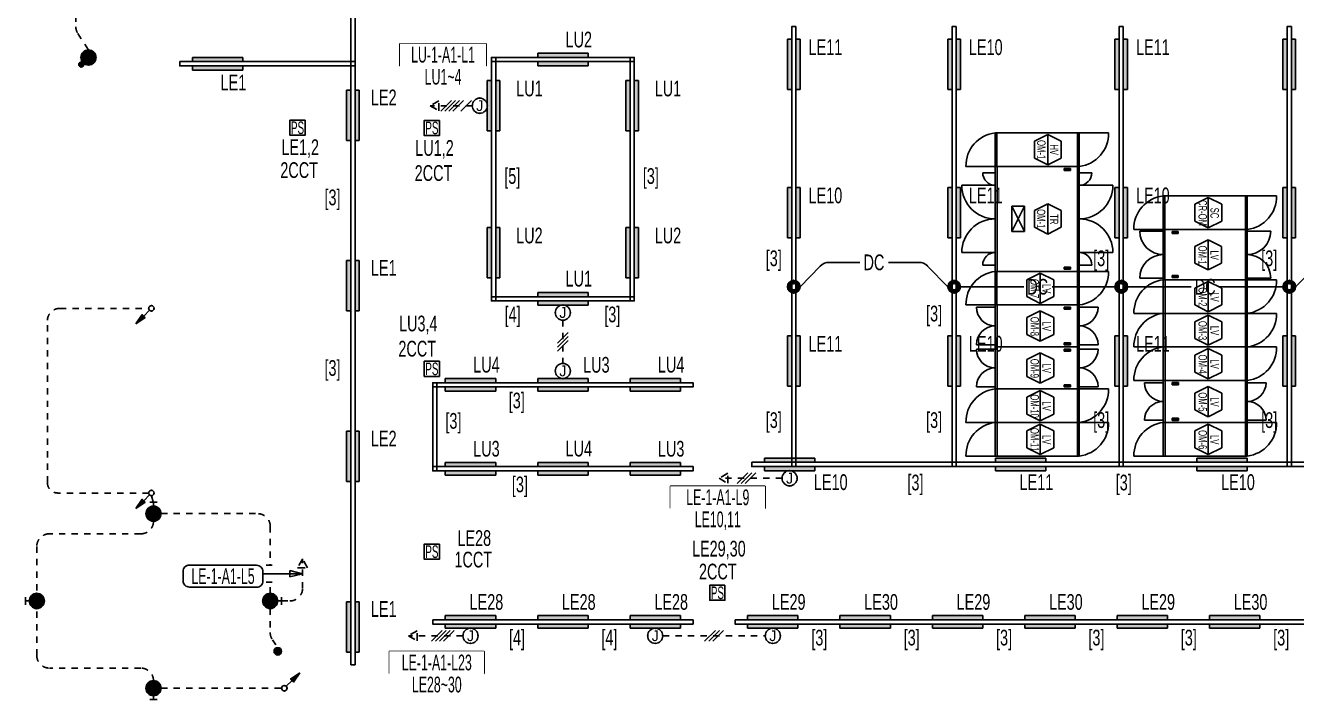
# Model space of a CAD drawing. Header units: millimetres. Extents: x 86947 to 500447, y -530175 to 1059536.
# Drawn here: x 92454 to 122729, y -248895 to -232832 of the extents above; entities that cross this region are included whole.
import ezdxf
from ezdxf.enums import TextEntityAlignment as Align

# ---------------------------------------------------------------- set-up
doc = ezdxf.new("R2010")
doc.units = ezdxf.units.MM
doc.header["$LTSCALE"] = 150
doc.set_wipeout_variables(frame=1)
doc.linetypes.add('D1', pattern=[3, 1, -1, 1])
for name, color, linetype in [('------01 Distribution Panel', 3, 'Continuous'), ('------03 Lighting Fixture', 3, 'Continuous'), ('------04 Lighting Switch', 2, 'Continuous'), ('------04 Number of Strands (가닥수)', 1, 'Continuous'), ('-----20 General Symbol', 3, 'Continuous'), ('-----23 Concealed or Exposed Wire', 4, 'D1'), ('-----25 Emergency Lighting Embeded Wire in Ceiling or Wall', 1, 'Continuous'), ('-----28 Race Way', 1, 'Continuous'), ('-----29 Indicator', 1, 'Continuous'), ('-----33 Equipment', 5, 'Continuous')]:
    doc.layers.add(name, color=color, linetype=linetype)
doc.styles.add('ELEC', font='Dotum.ttf')

# ---------------------------------------------------------------- blocks, each defined once
blk = doc.blocks.new('D01')
at = {"linetype": 'Continuous'}
blk.add_circle((0, 0), 150, dxfattribs=at)
for p in [(-150, 0), (0, 150), (150, 0), (0, -150)]:
    blk.add_point(p)
blk = doc.blocks.new('E01')
h = blk.add_hatch(color=256)
edge = h.paths.add_edge_path(flags=17)
edge.add_arc((0, 0), 75, 0, 360)
edge = h.paths.add_edge_path()
edge.add_arc((0, 0), 150, 0, 360)
blk.add_blockref('D01', (0, 0))
at = {"xscale": 0.5, "yscale": 0.5, "zscale": 0.5}
blk.add_blockref('D01', (0, 0), dxfattribs=at)
blk = doc.blocks.new('*U13')
h = blk.add_hatch(color=256)
edge = h.paths.add_edge_path()
edge.add_arc((0, -75), 75, 0, 360)
blk.add_circle((0, -75), 75)
blk = doc.blocks.new('*U16')
blk.add_lwpolyline([(150, 0), (-150, 0), (-150, -300), (150, -300)], close=True)
at = {"style": 'ELEC', "width": 0.6}
blk.add_text('PS', height=250, dxfattribs=at).set_placement((0, -150), align=Align.MIDDLE)
blk = doc.blocks.new('D06')
for p, q in [((-75, 0), (0, 0)), ((0, -75), (0, 75))]:
    blk.add_line(p, q)
at = {"linetype": 'Continuous'}
blk.add_circle((-225, 0), 150, dxfattribs=at)
for p in [(-375, 0), (-225, 150), (-75, 0), (-225, -150)]:
    blk.add_point(p)
blk = doc.blocks.new('E06')
blk.add_hatch(color=256).paths.add_polyline_path([(-75, 0, 1), (-375, 0, 1)])
blk.add_blockref('D06', (0, 0))
blk = doc.blocks.new('E05')
blk.add_hatch(color=256).paths.add_polyline_path([(106, 106), (106, 106, 0.668179), (-150, 0, 1), (150, 0, 0.198912)])
h = blk.add_hatch(color=256)
edge = h.paths.add_edge_path()
edge.add_arc((141, 141), 50, 0, 360)
blk.add_circle((141, 141), 50)
blk.add_blockref('D01', (0, 0))
blk = doc.blocks.new('E17')
h = blk.add_hatch(color=256)
h.paths.add_polyline_path([(600, 100), (-600, 100), (-600, 0), (600, 0)])
h.paths.add_polyline_path([(600, -100), (-600, -100), (-600, -200), (600, -200)])
for p, q in [((-600, 100), (600, 100)), ((-600, 100), (-600, 0)), ((600, 100), (600, 0)), ((600, 100), (600, 0)), ((-600, -100), (-600, -200)), ((-600, -200), (600, -200)), ((600, -100), (600, -200))]:
    blk.add_line(p, q)
blk = doc.blocks.new('12345')
at = {"layer": '-----33 Equipment'}
for p, q in [((367853, 120208, 0), (367853, 121008, 0)), ((367853, 121008, 0), (369853, 121008, 0)), ((367893, 120208), (367893, 121008)), ((368783, 120809, 0), (369103, 120968, 0)), ((368783, 120408, 0), (368783, 120809, 0)), ((369103, 120248, 0), (369103, 120968, 0)), ((369103, 120968, 0), (369423, 120809, 0)), ((369423, 120809, 0), (369423, 120408, 0)), ((369811, 120208), (369811, 121008)), ((369853, 121008, 0), (369853, 120208, 0)), ((370553, 121008, 0), (369853, 121008, 0)), ((367153, 120208, 0), (367853, 120208, 0)), ((369853, 120208, 0), (367853, 120208, 0)), ((369853, 120208, 0), (367853, 120208, 0)), ((367853, 120208, 0), (367853, 117708, 0)), ((367897, 117708), (367897, 120208)), ((369103, 120248, 0), (368783, 120408, 0)), ((369423, 120408, 0), (369103, 120248, 0)), ((369811, 117708), (369811, 120208)), ((369853, 117708, 0), (369853, 120208, 0)), ((367853, 120058, 0), (367553, 120058, 0)), ((369643, 120158, 0), (369493, 120158, 0)), ((369493, 120158, 0), (369493, 120108, 0)), ((369493, 120108), (369643, 120158)), ((369493, 120158), (369643, 120108)), ((369493, 120108, 0), (369643, 120108, 0)), ((369643, 120108, 0), (369643, 120158, 0)), ((369853, 120058, 0), (370153, 120058, 0)), ((367853, 119758, 0), (367053, 119758, 0)), ((369853, 119758, 0), (370653, 119758, 0)), ((368783, 119159, 0), (369103, 119318, 0)), ((369103, 118598, 0), (369103, 119318, 0)), ((369103, 119318, 0), (369423, 119159, 0)), ((373854, 119508, 0), (371852, 119508, 0)), ((371852, 119508, 0), (371852, 118708, 0)), ((371894, 118708), (371894, 119508)), ((372606, 119307, 0), (372926, 119467, 0)), ((372606, 118907, 0), (372606, 119307, 0)), ((372926, 118747, 0), (372926, 119467, 0)), ((372926, 119467, 0), (373246, 119307, 0)), ((373246, 119307, 0), (373246, 118907, 0)), ((373814, 118708), (373814, 119508)), ((373854, 118708, 0), (373854, 119508, 0)), ((374554, 119508, 0), (373854, 119508, 0)), ((368247, 118658, 0), (368247, 119258, 0)), ((368247, 119258, 0), (368547, 119258, 0)), ((368547, 118658), (368247, 119258)), ((368247, 118658), (368547, 119258)), ((368547, 119258, 0), (368547, 118658, 0)), ((368783, 118758, 0), (368783, 119159, 0)), ((369423, 119159, 0), (369423, 118758, 0)), ((369103, 118598, 0), (368783, 118758, 0)), ((369423, 118758, 0), (369103, 118598, 0)), ((371152, 118708, 0), (371852, 118708, 0)), ((371852, 118708, 0), (373854, 118708, 0)), ((371852, 118708, 0), (371852, 117508, 0)), ((373852, 118708, 0), (371852, 118708, 0)), ((371892, 118708), (371892, 117508)), ((372926, 118747, 0), (372606, 118907, 0)), ((373246, 118907, 0), (372926, 118747, 0)), ((373810, 118708), (373810, 117508)), ((373852, 117508, 0), (373852, 118708, 0)), ((368547, 118658, 0), (368247, 118658, 0)), ((371852, 118668, 0), (371292, 118668, 0)), ((371292, 118668, 0), (371292, 118668, 0)), ((372062, 118608, 0), (372062, 118658, 0)), ((372062, 118658, 0), (372212, 118658, 0)), ((372212, 118608), (372062, 118658)), ((372212, 118658), (372062, 118608)), ((372212, 118608, 0), (372062, 118608, 0)), ((372212, 118658, 0), (372212, 118608, 0)), ((372604, 118302, 0), (372924, 118462, 0)), ((372924, 117742, 0), (372924, 118462, 0)), ((372924, 118462, 0), (373244, 118302, 0)), ((374412, 118668, 0), (373852, 118668, 0)), ((367053, 118158, 0), (367853, 118158, 0)), ((370653, 118158, 0), (369853, 118158, 0)), ((372604, 117902, 0), (372604, 118302, 0)), ((373244, 118302, 0), (373244, 117902, 0)), ((367553, 117858, 0), (367853, 117858, 0)), ((369643, 117808, 0), (369493, 117808, 0)), ((369493, 117808, 0), (369493, 117758, 0)), ((369493, 117758), (369643, 117808)), ((369493, 117808), (369643, 117758)), ((369643, 117758, 0), (369643, 117808, 0)), ((370153, 117858, 0), (369853, 117858, 0)), ((372924, 117742, 0), (372604, 117902, 0)), ((373244, 117902, 0), (372924, 117742, 0)), ((367853, 117708, 0), (369853, 117708, 0)), ((367853, 117708, 0), (367853, 116908, 0)), ((369853, 117708, 0), (367853, 117708, 0)), ((367893, 117708), (367893, 116908)), ((368605, 117507), (368925, 117666)), ((368605, 117106), (368605, 117507)), ((368925, 116946), (368925, 117666)), ((368925, 117666), (369245, 117507)), ((369245, 117507), (369245, 117106)), ((369493, 117758, 0), (369643, 117758, 0)), ((369811, 117708), (369811, 116908)), ((369853, 116908, 0), (369853, 117708, 0)), ((369853, 117708), (370553, 117708)), ((371292, 117548, 0), (371852, 117548, 0)), ((371852, 117508, 0), (373852, 117508, 0)), ((371854, 116708, 0), (371854, 117508, 0)), ((371854, 117508, 0), (373854, 117508, 0)), ((371896, 117508), (371896, 116708)), ((372062, 117558, 0), (372062, 117608, 0)), ((372062, 117608, 0), (372212, 117608, 0)), ((372212, 117558), (372062, 117608)), ((372212, 117608), (372062, 117558)), ((372212, 117558, 0), (372062, 117558, 0)), ((372212, 117608, 0), (372212, 117558, 0)), ((372606, 117308, 0), (372926, 117467, 0)), ((372926, 116747, 0), (372926, 117467, 0)), ((372926, 117467, 0), (373246, 117308, 0)), ((373814, 117508), (373814, 116708)), ((373852, 117548, 0), (374412, 117548, 0)), ((373854, 117508, 0), (373854, 116708, 0)), ((374554, 117508, 0), (373854, 117508, 0)), ((372606, 116907, 0), (372606, 117308, 0)), ((373246, 117308, 0), (373246, 116907, 0)), ((367153, 116908), (367853, 116908)), ((367853, 116908, 0), (369853, 116908, 0)), ((369853, 116908, 0), (367853, 116908, 0)), ((367853, 116908, 0), (367853, 115908, 0)), ((367895, 115908), (367895, 116908)), ((368925, 116946), (368605, 117106)), ((369245, 117106), (368925, 116946)), ((369811, 116908), (369811, 115908)), ((369853, 115908, 0), (369853, 116908, 0)), ((372926, 116747, 0), (372606, 116907, 0)), ((373246, 116907, 0), (372926, 116747, 0)), ((367853, 116856), (367405, 116856)), ((368605, 116607), (368925, 116766)), ((368605, 116206), (368605, 116607)), ((368925, 116046), (368925, 116766)), ((368925, 116766), (369245, 116607)), ((369245, 116607), (369245, 116206)), ((369643, 116858, 0), (369493, 116858, 0)), ((369493, 116858, 0), (369493, 116808, 0)), ((369493, 116808), (369643, 116858)), ((369493, 116858), (369643, 116808)), ((369493, 116808, 0), (369643, 116808, 0)), ((369643, 116808, 0), (369643, 116858, 0)), ((369853, 116856), (370301, 116856)), ((371154, 116708, 0), (371854, 116708, 0)), ((373854, 116708, 0), (371854, 116708, 0)), ((371854, 115908, 0), (371854, 116708, 0)), ((371854, 116708, 0), (373854, 116708, 0)), ((371896, 116708), (371896, 115908)), ((372606, 116508, 0), (372926, 116667, 0)), ((372926, 115947, 0), (372926, 116667, 0)), ((372926, 116667, 0), (373246, 116508, 0)), ((373814, 116708), (373814, 115908)), ((373854, 116708, 0), (373854, 115908, 0)), ((374554, 116708, 0), (373854, 116708, 0)), ((372606, 116107, 0), (372606, 116508, 0)), ((373246, 116508, 0), (373246, 116107, 0)), ((367405, 115960), (367853, 115960)), ((368925, 116046), (368605, 116206)), ((369245, 116206), (368925, 116046)), ((369643, 116008, 0), (369493, 116008, 0)), ((369493, 116008, 0), (369493, 115958, 0)), ((369493, 115958), (369643, 116008)), ((369493, 116008), (369643, 115958)), ((369493, 115958, 0), (369643, 115958, 0)), ((369643, 115958, 0), (369643, 116008, 0)), ((370301, 115960), (369853, 115960)), ((370301, 115960), (370301, 115960)), ((372926, 115947, 0), (372606, 116107, 0)), ((373246, 116107, 0), (372926, 115947, 0)), ((367853, 115856), (367405, 115856)), ((367853, 115908, 0), (369853, 115908, 0)), ((369853, 115908, 0), (367853, 115908, 0)), ((367853, 115908, 0), (367853, 114908, 0)), ((367895, 114908), (367895, 115908)), ((368605, 115607), (368925, 115766)), ((368925, 115046), (368925, 115766)), ((368925, 115766), (369245, 115607)), ((369643, 115858, 0), (369493, 115858, 0)), ((369493, 115858, 0), (369493, 115808, 0)), ((369493, 115808), (369643, 115858)), ((369493, 115858), (369643, 115808)), ((369493, 115808, 0), (369643, 115808, 0)), ((369643, 115808, 0), (369643, 115858, 0)), ((369811, 115908), (369811, 114908)), ((369853, 114908, 0), (369853, 115908, 0)), ((369853, 115856), (370301, 115856)), ((371154, 115908, 0), (371854, 115908, 0)), ((373854, 115908, 0), (371854, 115908, 0)), ((371854, 115108, 0), (371854, 115908, 0)), ((371854, 115908, 0), (373854, 115908, 0)), ((371896, 115908), (371896, 115108)), ((372606, 115708, 0), (372926, 115867, 0)), ((372606, 115307, 0), (372606, 115708, 0)), ((372926, 115147, 0), (372926, 115867, 0)), ((372926, 115867, 0), (373246, 115708, 0)), ((373246, 115708, 0), (373246, 115307, 0)), ((373814, 115908), (373814, 115108)), ((373854, 115908, 0), (373854, 115108, 0)), ((374554, 115908, 0), (373854, 115908, 0)), ((368605, 115206), (368605, 115607)), ((369245, 115607), (369245, 115206)), ((368925, 115046), (368605, 115206)), ((369245, 115206), (368925, 115046)), ((371154, 115108, 0), (371854, 115108, 0)), ((371406, 115056, 0), (371406, 115056, 0)), ((371406, 115056, 0), (371854, 115056, 0)), ((371854, 115108, 0), (371854, 114108, 0)), ((373854, 115108, 0), (371854, 115108, 0)), ((373854, 115108, 0), (371854, 115108, 0)), ((371896, 114108), (371896, 115108)), ((372064, 115008, 0), (372064, 115058, 0)), ((372064, 115058, 0), (372214, 115058, 0)), ((372214, 115008), (372064, 115058)), ((372214, 115058), (372064, 115008)), ((372214, 115058, 0), (372214, 115008, 0)), ((372926, 115147, 0), (372606, 115307, 0)), ((373246, 115307, 0), (372926, 115147, 0)), ((373812, 115108), (373812, 114108)), ((373854, 114108, 0), (373854, 115108, 0)), ((374302, 115056, 0), (373854, 115056, 0)), ((367405, 114960), (367853, 114960)), ((367853, 114908, 0), (369853, 114908, 0)), ((369853, 114908, 0), (367853, 114908, 0)), ((367853, 114908, 0), (367853, 114108, 0)), ((367895, 114108), (367895, 114908)), ((368605, 114707), (368925, 114867)), ((368925, 114147), (368925, 114867)), ((368925, 114867), (369245, 114707)), ((369493, 114958, 0), (369493, 115008, 0)), ((369493, 115008, 0), (369643, 115008, 0)), ((369493, 115008), (369643, 114958)), ((369493, 114958), (369643, 115008)), ((369643, 114958, 0), (369493, 114958, 0)), ((369643, 115008, 0), (369643, 114958, 0)), ((369813, 114108), (369813, 114908)), ((370301, 114960), (369853, 114960)), ((369853, 114108, 0), (369853, 114908, 0)), ((370553, 114908), (369853, 114908)), ((370301, 114960), (370301, 114960)), ((372214, 115008, 0), (372064, 115008, 0)), ((372606, 114807, 0), (372926, 114966, 0)), ((372606, 114406, 0), (372606, 114807, 0)), ((372926, 114246, 0), (372926, 114966, 0)), ((372926, 114966, 0), (373246, 114807, 0)), ((373246, 114807, 0), (373246, 114406, 0)), ((368605, 114306), (368605, 114707)), ((369245, 114707), (369245, 114306)), ((368925, 114147), (368605, 114306)), ((369245, 114306), (368925, 114147)), ((371854, 114160, 0), (371406, 114160, 0)), ((372064, 114158, 0), (372064, 114208, 0)), ((372064, 114208, 0), (372214, 114208, 0)), ((372214, 114158), (372064, 114208)), ((372214, 114208), (372064, 114158)), ((372214, 114158, 0), (372064, 114158, 0)), ((372214, 114208, 0), (372214, 114158, 0)), ((372926, 114246, 0), (372606, 114406, 0)), ((373246, 114406, 0), (372926, 114246, 0)), ((373854, 114160, 0), (374302, 114160, 0)), ((367153, 114108), (367853, 114108)), ((367853, 114108, 0), (369853, 114108, 0)), ((369853, 114108, 0), (367853, 114108, 0)), ((367853, 114108, 0), (367853, 113308, 0)), ((367895, 113308), (367895, 114108)), ((368605, 113907), (368925, 114067)), ((368605, 113506), (368605, 113907)), ((368925, 113347), (368925, 114067)), ((368925, 114067), (369245, 113907)), ((369245, 113907), (369245, 113506)), ((369813, 113308), (369813, 114108)), ((369853, 113308, 0), (369853, 114108, 0)), ((370553, 114108), (369853, 114108)), ((371854, 114108, 0), (373854, 114108, 0)), ((371854, 113308, 0), (371854, 114108, 0)), ((371854, 114108, 0), (373854, 114108, 0)), ((371896, 113308), (371896, 114108)), ((372606, 113907, 0), (372926, 114066, 0)), ((372606, 113506, 0), (372606, 113907, 0)), ((372926, 113346, 0), (372926, 114066, 0)), ((372926, 114066, 0), (373246, 113907, 0)), ((373246, 113907, 0), (373246, 113506, 0)), ((373814, 114108), (373814, 113308)), ((373854, 114108, 0), (373854, 113308, 0)), ((374554, 114108, 0), (373854, 114108, 0)), ((367153, 113308), (367853, 113308)), ((367853, 113308, 0), (369853, 113308, 0)), ((368925, 113347), (368605, 113506)), ((369245, 113506), (368925, 113347)), ((371154, 113308, 0), (371854, 113308, 0)), ((373854, 113308, 0), (371854, 113308, 0)), ((372926, 113346, 0), (372606, 113506, 0)), ((373246, 113506, 0), (372926, 113346, 0))]:
    blk.add_line(p, q, dxfattribs=at)
for centre, radius, start, end in [((367944, 120222, 0), 791, 96.6265, 181.0016), ((369761, 120994, 0), 791, 276.6265, 1.0016), ((367853, 120058, 0), 300, 180, 270), ((369853, 120058, 0), 300, 270, 0), ((367853, 119758, 0), 800, 180, 270), ((369853, 119758, 0), 800, 270, 0), ((371943, 118722, 0), 791, 96.6265, 181.0016), ((373762, 119494, 0), 791, 276.6265, 1.0016), ((367853, 118158, 0), 800, 90, 180), ((369853, 118158, 0), 800, 0, 90), ((371852, 118668, 0), 560, 180, 270), ((373852, 118668, 0), 560, 270, 0), ((367853, 117858, 0), 300, 90, 180), ((369853, 117858, 0), 300, 0, 90), ((371852, 117548, 0), 560, 90, 180), ((373852, 117548, 0), 560, 0, 90), ((367944, 116922), 791, 96.6265, 181.0016), ((369761, 117694), 791, 276.6265, 1.0016), ((371945, 116722, 0), 791, 96.6265, 181.0016), ((373762, 117494, 0), 791, 276.6265, 1.0016), ((367853, 116856), 448, 180, 270), ((369853, 116856), 448, 270, 0), ((371945, 115922, 0), 791, 96.6265, 181.0016), ((373762, 116694, 0), 791, 276.6265, 1.0016), ((367853, 115960), 448, 90, 180), ((369853, 115960), 448, 0, 90), ((367853, 115856), 448, 180, 270), ((369853, 115856), 448, 270, 0), ((371945, 115122, 0), 791, 96.6265, 181.0016), ((373762, 115894, 0), 791, 276.6265, 1.0016), ((367853, 114960), 448, 90, 180), ((369853, 114960), 448, 0, 90), ((371854, 115056, 0), 448, 180, 270), ((373854, 115056, 0), 448, 270, 0), ((367944, 114122), 791, 96.6265, 181.0016), ((369761, 114894), 791, 276.6265, 1.0016), ((371854, 114160, 0), 448, 90, 180), ((373854, 114160, 0), 448, 0, 90), ((367944, 113322), 791, 96.6265, 181.0016), ((369761, 114094), 791, 276.6265, 1.0016), ((371945, 113322, 0), 791, 96.6265, 181.0016), ((373762, 114094, 0), 791, 276.6265, 1.0016)]:
    blk.add_arc(centre, radius, start, end, dxfattribs=at)
at = {"layer": '-----33 Equipment', "style": 'ELEC', "width": 0.7}
for s, p in [('OM-1', (368951, 120608, 0)), ('HV', (369254, 120608, 0)), ('CR-OM', (372793, 119098, 0)), ('OM-1', (368944, 118961, 0)), ('TR', (369254, 118949, 0)), ('SC', (373078, 119098, 0)), ('OM-1', (372791, 118093, 0)), ('LV', (373076, 118093, 0)), ('OM-7', (368792, 117297)), ('LV', (369077, 117297)), ('OM-2', (372793, 117098, 0)), ('LV', (373078, 117098, 0)), ('OM-8', (368792, 116397)), ('LV', (369077, 116397)), ('OM-3', (372793, 116298, 0)), ('LV', (373078, 116298, 0)), ('OM-4', (372793, 115498, 0)), ('OM-9', (368792, 115397)), ('LV', (369077, 115397)), ('LV', (373078, 115498, 0)), ('OM-10', (368792, 114497)), ('OM-5', (372793, 114597, 0)), ('LV', (369077, 114497)), ('LV', (373078, 114597, 0)), ('OM-11', (368792, 113697)), ('OM-6', (372793, 113697, 0)), ('LV', (369077, 113697)), ('LV', (373078, 113697, 0))]:
    blk.add_text(s, height=200, rotation=270, dxfattribs=at).set_placement(p, align=Align.MIDDLE_CENTER)
blk = doc.blocks.new('O01')
blk.add_hatch(color=256).paths.add_polyline_path([(-149, -218), (-218, -149), (-368, -368)])
blk.add_line((-46, -46), (-184, -184))
blk.add_lwpolyline([(-368, -368), (-149, -218), (-218, -149), (-368, -368)])
blk.add_circle((0, 0), 65)
for p in [(-65, 0), (-65, 0), (0, 65), (0, 65), (65, 0), (65, 0), (0, -65), (0, -65)]:
    blk.add_point(p)
blk = doc.blocks.new('O04')
blk.add_circle((0, 0), 150)
for p in [(-150, 0), (0, 150), (150, 0), (0, -150)]:
    blk.add_point(p)
at = {"style": 'ELEC'}
blk.add_text('J', height=214, dxfattribs=at).set_placement((0, 0), align=Align.MIDDLE)
blk = doc.blocks.new('*U45')
at = {"color": 0}
for p, q in [((-186, -106), (26, 106)), ((-106, -106), (106, 106)), ((-26, -106), (186, 106))]:
    blk.add_line(p, q, dxfattribs=at)
blk = doc.blocks.new('O07')
blk.add_lwpolyline([(0, -100), (173, 0), (0, 100)], close=True)
blk = doc.blocks.new('*U47')
at = {"color": 0}
for p, q in [((-306, -106), (-94, 106)), ((-226, -106), (-14, 106)), ((-146, -106), (66, 106)), ((-66, -106), (146, 106)), ((94, -106), (306, 106))]:
    blk.add_line(p, q, dxfattribs=at)
blk = doc.blocks.new('*U48')
at = {"color": 0}
for p, q in [((-226, -106), (-14, 106)), ((-146, -106), (66, 106)), ((-66, -106), (146, 106)), ((14, -106), (226, 106))]:
    blk.add_line(p, q, dxfattribs=at)

msp = doc.modelspace()

# ---------------------------------------------------------------- linework, layer by layer
at = {"layer": '------01 Distribution Panel', "color": 1}
for points in [[(101372, -233792), (103427, -233792), (103427, -233267), (101372, -233267)], [(107815, -244338), (110070, -244338), (110070, -243813), (107815, -243813)], [(101124, -248273), (103379, -248273), (103379, -247748), (101124, -247748)]]:
    msp.add_lwpolyline(points, close=True, dxfattribs=at)
at = {"layer": '-----23 Concealed or Exposed Wire'}
for p, q in [((93654, -232295), (93654, -232862)), ((93702, -233025), (93954, -233415)), ((95454, -244038), (95504, -244195))]:
    msp.add_line(p, q, dxfattribs=at)
for points in [[(103094, -234745), (102094, -234745)], [(105254, -239855), (105254, -240885)], [(110474, -243622), (108974, -243622)], [(98184, -245695), (98384, -245695)], [(98184, -246095), (98384, -246095)], [(98284, -246365), (98284, -246095)], [(102874, -247375), (101574, -247375)], [(107634, -247375), (110074, -247375)], [(95684, -248625), (98554, -248625)]]:
    msp.add_lwpolyline(points, dxfattribs=at)
for points in [[(95389, -243973), (93226, -243973, -0.414214), (92976, -243723), (92976, -239873, -0.414214), (93276, -239573), (95376, -239573)], [(95684, -244465), (97984, -244465, -0.414214), (98284, -244765), (98284, -245695)], [(95504, -244645, -0.414214), (95204, -244945), (93024, -244945, 0.414214), (92724, -245245), (92724, -246365)], [(98554, -246545), (98754, -246545, 0.414214), (99054, -246245), (99054, -245545)], [(95504, -248445, 0.414214), (95204, -248145), (93024, -248145, -0.414214), (92724, -247845), (92724, -246725)], [(98284, -246725), (98284, -247300, 0.151757), (98336, -247470), (98464, -247655)]]:
    msp.add_lwpolyline(points, format="xyb", dxfattribs=at)
msp.add_arc((93954, -232862), 300, 180, 212.873, dxfattribs=at)
at = {"layer": '-----25 Emergency Lighting Embeded Wire in Ceiling or Wall'}
for p, q in [((110904, -239058), (111384, -238567)), ((111599, -238477), (112330, -238477)), ((113011, -238477), (113728, -238477)), ((114423, -239058), (113942, -238567)), ((122704, -239058), (123184, -238567)), ((114723, -239058), (116229, -239058)), ((116910, -239058), (118402, -239058)), ((118702, -239058), (120219, -239058)), ((120900, -239058), (122404, -239058))]:
    msp.add_line(p, q, dxfattribs=at)
for centre, start, end in [((111599, -238777), 90, 135.6251), ((113728, -238777), 44.3749, 90)]:
    msp.add_arc(centre, 300, start, end, dxfattribs=at)
at = {"layer": '-----28 Race Way', "elevation": 0}
for points in [[(100304, -209687), (100304, -248063), (100204, -248063), (100204, -209687)], [(110804, -232858), (110804, -243342), (110704, -243342), (110704, -232858)], [(114623, -232858), (114623, -243342), (114523, -243342), (114523, -232858)], [(118602, -232858), (118602, -243342), (118502, -243342), (118502, -232858)], [(122604, -232858), (122604, -243342), (122504, -243342), (122504, -232858)], [(103554, -233595), (106954, -233595), (106954, -233695), (103554, -233695)], [(103654, -239395), (103554, -239395), (103554, -233595), (103654, -233595)], [(106954, -239395), (106854, -239395), (106854, -233595), (106954, -233595)], [(103554, -239295), (106954, -239295), (106954, -239395), (103554, -239395)], [(102154, -241345), (108354, -241345), (108354, -241445), (102154, -241445)], [(102254, -241345), (102254, -243445), (102154, -243445), (102154, -241345)], [(102154, -243345), (108354, -243345), (108354, -243445), (102154, -243445)], [(102154, -246995), (108354, -246995), (108354, -247095), (102154, -247095)], [(109354, -246995), (155154, -246995), (155154, -247095), (109354, -247095)]]:
    msp.add_lwpolyline(points, close=True, dxfattribs=at)
at = {"layer": '-----28 Race Way'}
for points in [[(96129, -233695), (100304, -233695), (100304, -233795), (96129, -233795)], [(109754, -243242), (154952, -243242), (154952, -243342), (109754, -243342)]]:
    msp.add_lwpolyline(points, close=True, dxfattribs=at)
at = {"layer": '-----29 Indicator', "color": 1}
for p, q in [((99054, -245895), (98754, -245820)), ((98754, -245820), (98754, -245970)), ((98754, -245970), (99054, -245895))]:
    msp.add_line(p, q, dxfattribs=at)
at = {"layer": '-----29 Indicator'}
msp.add_line((99054, -245895), (98110, -245895), dxfattribs=at)
at = {"color": 1, "linetype": 'Continuous'}
msp.add_lwpolyline([(96210, -246065, 0.414214), (96360, -246215), (97960, -246220, 0.414214), (98110, -246070), (98110, -245845, 0.414214), (97960, -245695), (96360, -245690, 0.414214), (96210, -245840)], format="xyb", close=True, dxfattribs=at)

# ---------------------------------------------------------------- block references
at = {"layer": '------03 Lighting Fixture', "xscale": 1.2, "yscale": 1.2, "zscale": 1.2}
for name, p, rotation in [('E05', (93954, -233595), 180), ('E06', (95504, -244195), 89.99999999999999), ('E06', (92454, -246545), 180), ('E06', (95504, -248895), 270)]:
    msp.add_blockref(name, p, dxfattribs=dict(at, rotation=rotation))
at = {"layer": '------03 Lighting Fixture', "color": 3}
for p, rotation in [((110704, -233758), 90), ((114523, -233758), 90), ((118502, -233758), 90), ((122504, -233758), 90), ((103554, -234745), 90), ((106854, -234745), 90), ((100304, -234971), 270), ((110704, -237292), 90), ((114523, -237292), 90), ((118502, -237292), 90), ((122504, -237292), 90), ((103554, -238245), 90), ((106854, -238245), 90), ((100304, -239035), 270), ((110704, -240825), 90), ((114523, -240825), 90), ((118502, -240825), 90), ((122504, -240825), 90), ((103054, -241445), 180), ((105254, -241445), 180), ((107454, -241445), 180), ((100304, -243099), 270), ((103054, -243445), 180), ((105254, -243445), 180), ((107454, -243445), 180), ((110654, -243342), 180), ((116154, -243342), 180), ((120954, -243342), 180), ((100304, -247163), 270), ((103054, -247095), 180), ((105254, -247095), 180), ((107454, -247095), 180), ((110254, -247095), 180), ((112454, -247095), 180), ((114654, -247095), 180), ((116854, -247095), 180), ((119054, -247095), 180), ((121254, -247095), 180)]:
    msp.add_blockref('E17', p, dxfattribs=dict(at, rotation=rotation))
for p in [(97029, -233695), (105254, -233595), (105254, -239295)]:
    msp.add_blockref('E17', p, dxfattribs=at)
at = {"layer": '------03 Lighting Fixture'}
for p in [(110754, -239058), (114573, -239058), (118552, -239058), (122554, -239058)]:
    msp.add_blockref('E01', p, dxfattribs=at)
at = {"layer": '------03 Lighting Fixture', "xscale": 1.2, "yscale": 1.2, "zscale": 1.2}
msp.add_blockref('E06', (98554, -246545), dxfattribs=at)
at = {"layer": '------04 Lighting Switch', "xscale": 1.2, "yscale": 1.2, "zscale": 1.2}
for p in [(98934, -235090), (102134, -235095), (102134, -240835), (102134, -245190), (108934, -246170)]:
    msp.add_blockref('*U16', p, dxfattribs=at)
at = {"layer": '------04 Lighting Switch', "xscale": 1.2, "yscale": 1.2, "zscale": 1.2, "rotation": 270}
msp.add_blockref('*U13', (98554, -247745), dxfattribs=at)
at = {"layer": '------04 Number of Strands (가닥수)', "xscale": 1.2, "yscale": 1.2, "zscale": 1.2}
for name, p in [('*U47', (102711, -234745)), ('*U48', (102395, -247375)), ('*U45', (108854, -247375))]:
    msp.add_blockref(name, p, dxfattribs=at)
at = {"layer": '------04 Number of Strands (가닥수)', "xscale": -1.2, "yscale": 1.2, "zscale": 1.2, "rotation": 90}
msp.add_blockref('*U45', (105254, -240370), dxfattribs=at)
at = {"layer": '-----20 General Symbol', "xscale": 1.2, "yscale": 1.2, "zscale": 1.2}
for p in [(103274, -234745), (105254, -239675), (105254, -241065), (110654, -243622), (103054, -247375), (107454, -247375), (110254, -247375)]:
    msp.add_blockref('O04', p, dxfattribs=at)
at = {"layer": '-----20 General Symbol'}
for p in [(95454, -239573), (95454, -243973)]:
    msp.add_blockref('O01', p, dxfattribs=at)
at = {"layer": '-----20 General Symbol', "rotation": 180}
msp.add_blockref('O01', (98619, -248625), dxfattribs=at)
at = {"layer": '-----23 Concealed or Exposed Wire', "xscale": 1.199999999953434, "yscale": 1.199999999953434, "zscale": 1.199999999953434}
for p, rotation in [((102301, -234745), 180), ((109181, -243622), 180), ((99054, -245753), 89.99999999999999), ((101781, -247375), 180)]:
    msp.add_blockref('O07', p, dxfattribs=dict(at, rotation=rotation))
at = {"layer": '-----33 Equipment'}
msp.add_blockref('12345', (-252300, -356400), dxfattribs=at)

# ---------------------------------------------------------------- texts
at = {"layer": '------04 Lighting Switch', "style": 'ELEC', "width": 0.7}
for s, p in [('LU2', (105633, -233168)), ('LE11', (111507, -233350)), ('LE10', (115326, -233350)), ('LE11', (119305, -233350)), ('LE1', (97408, -234193)), ('LU1', (104457, -234337)), ('LU1', (107757, -234337)), ('LE1,2', (98997, -235766)), ('LU1,2', (102197, -235784)), ('2CCT', (98973, -236279)), ('2CCT', (102173, -236349)), ('LE10', (111507, -236883)), ('LE11', (115326, -236883)), ('LE10', (119305, -236883)), ('LU2', (104457, -237837)), ('LU2', (107757, -237837)), ('LE1', (100988, -238609)), ('LU1', (105633, -238868)), ('LU3,4', (101810, -239966)), ('2CCT', (101785, -240534)), ('LE11', (111507, -240417)), ('LE10', (115326, -240417)), ('LE11', (119305, -240417)), ('LU4', (103433, -240918)), ('LU3', (106051, -240918)), ('LU4', (107833, -240918)), ('LE2', (100988, -242673)), ('LU3', (103433, -242918)), ('LU4', (105633, -242918)), ('LU3', (107833, -242918)), ('LE10', (111634, -243714)), ('LE11', (116533, -243714)), ('LE10', (121333, -243714)), ('LE28', (103144, -245046)), ('LE29,30', (108969, -245331)), ('1CCT', (103120, -245559)), ('2CCT', (108944, -245844)), ('LE28', (103433, -246568)), ('LE28', (105633, -246568)), ('LE28', (107833, -246568)), ('LE29', (110633, -246568)), ('LE30', (112833, -246568)), ('LE29', (115033, -246568)), ('LE30', (117233, -246568)), ('LE29', (119433, -246568)), ('LE30', (121633, -246568)), ('LE1', (100988, -246737))]:
    msp.add_text(s, height=375, dxfattribs=at).set_placement(p, align=Align.MIDDLE)
at = {"layer": '-----25 Emergency Lighting Embeded Wire in Ceiling or Wall', "style": 'ELEC', "width": 0.7}
for p in [(112663, -238477), (116563, -239058), (120553, -239058)]:
    msp.add_text('DC', height=375, dxfattribs=at).set_placement(p, align=Align.MIDDLE)
at = {"layer": '-----28 Race Way', "style": 'ELEC', "width": 0.7}
for s, p in [('[5]', (104049, -236467)), ('[3]', (107349, -236467)), ('[3]', (99767, -236977)), ('[3]', (110277, -238427)), ('[3]', (118075, -238427)), ('[3]', (122077, -238427)), ('[4]', (104057, -239765)), ('[3]', (106431, -239765)), ('[3]', (114096, -239744)), ('[3]', (99767, -241041)), ('[3]', (104156, -241815)), ('[3]', (102647, -242301)), ('[3]', (110277, -242283)), ('[3]', (114096, -242283)), ('[3]', (118075, -242283)), ('[3]', (122077, -242283)), ('[3]', (104231, -243815)), ('[3]', (113652, -243770)), ('[3]', (118613, -243770)), ('[4]', (104162, -247465)), ('[4]', (106362, -247465)), ('[3]', (111362, -247465)), ('[3]', (113562, -247465)), ('[3]', (115762, -247465)), ('[3]', (117962, -247465)), ('[3]', (120162, -247465)), ('[3]', (122362, -247465))]:
    msp.add_text(s, height=375, dxfattribs=at).set_placement(p, align=Align.MIDDLE)
at = {"linetype": 'Continuous', "style": 'ELEC', "width": 0.6}
msp.add_text('LE-1-A1-L5', height=375, dxfattribs=at).set_placement((97160, -245955), align=Align.MIDDLE)

# ---------------------------------------------------------------- next in the draw order: wipeouts: each hides what was drawn before it
at = {"color": 1}
for points in [[(101372, -233792), (103427, -233792), (103427, -233267), (101372, -233267)], [(107815, -244338), (110070, -244338), (110070, -243813), (107815, -243813)], [(101124, -248273), (103379, -248273), (103379, -247748), (101124, -247748)]]:
    msp.add_wipeout(points, dxfattribs=at)

# ---------------------------------------------------------------- next in the draw order: block references
at = {"layer": '------04 Number of Strands (가닥수)', "xscale": 1.2, "yscale": 1.2, "zscale": 1.2}
msp.add_blockref('*U45', (109628, -243622), dxfattribs=at)

# ---------------------------------------------------------------- next in the draw order: wipeouts: each hides what was drawn before it
at = {"color": 1}
for points in [[(101372, -234317), (103427, -234317), (103427, -233792), (101372, -233792)], [(107815, -244863), (110070, -244863), (110070, -244338), (107815, -244338)], [(101124, -248798), (103379, -248798), (103379, -248273), (101124, -248273)]]:
    msp.add_wipeout(points, dxfattribs=at)

# ---------------------------------------------------------------- next in the draw order: texts
at = {"layer": '------04 Lighting Switch', "style": 'ELEC', "width": 0.7}
msp.add_text('LE2', height=375, dxfattribs=at).set_placement((100988, -234545), align=Align.MIDDLE)
at = {"style": 'ELEC', "width": 0.6}
for s, p in [('LU-1-A1-L1', (102400, -233529)), ('LU1~4', (102400, -234054)), ('LE-1-A1-L9', (108943, -244075)), ('LE10,11', (108943, -244600)), ('LE-1-A1-L23', (102251, -248011)), ('LE28~30', (102251, -248536))]:
    msp.add_text(s, height=375, dxfattribs=at).set_placement(p, align=Align.MIDDLE_CENTER)

doc.saveas('drawing.dxf')
